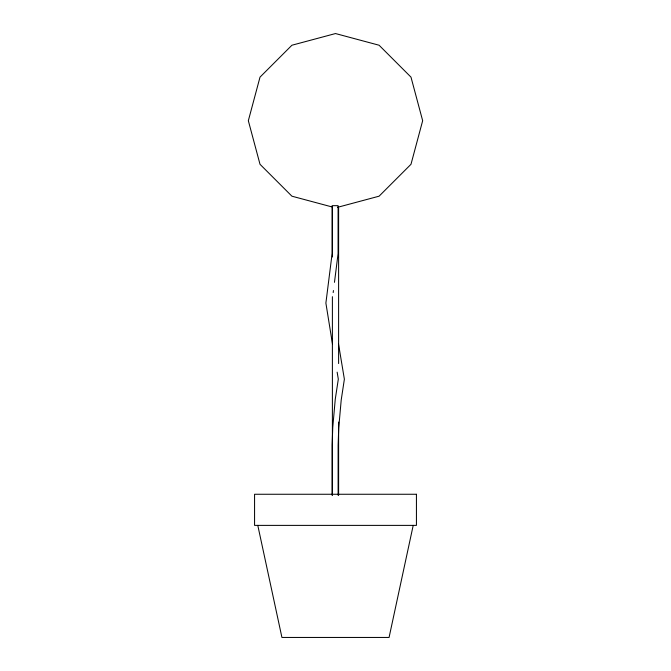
<?xml version="1.0" encoding="UTF-8"?>
<svg xmlns="http://www.w3.org/2000/svg" width="671" height="671" viewBox="0 0 671 671"><rect width="100%" height="100%" fill="white"/><g stroke="black" fill="none" stroke-linecap="round" stroke-linejoin="round"><path stroke-width="1.01" d="M333.185 292.573L333.437 290.526M334.468 282.323L338.083 253.63L338.083 205.67L332.153 205.67L332.153 253.353L325.888 303.082L332.497 344.131M413.21 525.385L389.071 637.45L281.929 637.45L257.79 525.385M337.479 207.339L379.081 196.192L410.988 164.294L422.663 120.713L410.988 77.131L379.081 45.225L335.5 33.55L291.919 45.225L260.012 77.131L248.337 120.713L260.012 164.294L291.919 196.192L332.531 207.079M337.144 372.153L338.318 379.14L335.248 399.354L332.757 427.452L332.12 445.158L332.12 495.232M338.561 344.24L344.374 379.182L341.204 400.05L338.738 427.821L338.117 445.267L338.117 495.257M338.612 207.876L338.612 363.556M338.612 422.076L338.612 495.215M332.388 207.876L332.388 256.985M332.388 296.691L332.388 495.215M416.431 494.259L254.569 494.259L254.569 525.385L416.431 525.385L416.431 494.259"/></g></svg>
